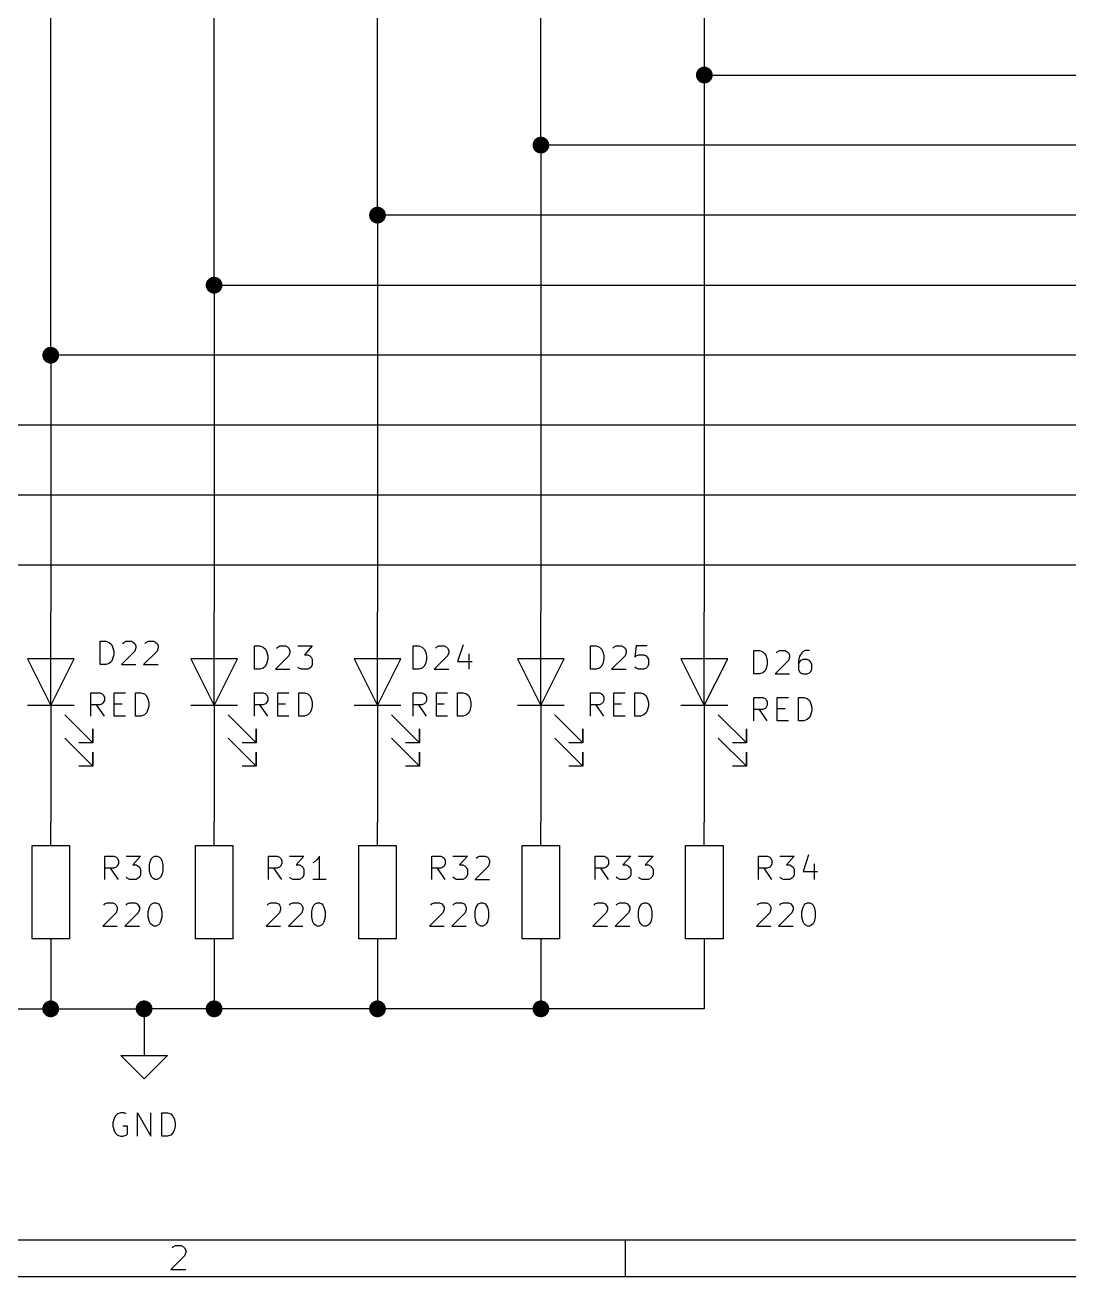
# Model space of a CAD drawing. Extents: x 0.4 to 11.3, y -7.9 to -0.4.
# Drawn here: x 3.045 to 5.281, y -7.874 to -5.193 of the extents above; entities that cross this region are included whole.
import ezdxf

# ---------------------------------------------------------------- set-up
doc = ezdxf.new("R2010")
doc.units = 0
doc.header["$MEASUREMENT"] = 0
for name, color, linetype in [('CYAN2', 4, 'CONTINUOUS'), ('GREEN3', 91, 'CONTINUOUS'), ('RED2', 1, 'CONTINUOUS')]:
    doc.layers.add(name, color=color, linetype=linetype)

msp = doc.modelspace()

# ---------------------------------------------------------------- linework, layer by layer
at = {"layer": 'CYAN2', "linetype": 'CONTINUOUS'}
for p, q in [((3.2063, -6.5628), (3.2063, -6.5128)), ((3.2063, -6.5128), (3.2182, -6.5128)), ((3.2182, -6.5128), (3.2253, -6.5152)), ((3.2253, -6.5152), (3.2301, -6.5199)), ((3.2539, -6.5176), (3.2563, -6.5152)), ((3.2563, -6.5152), (3.261, -6.5128)), ((3.261, -6.5128), (3.2729, -6.5128)), ((3.2729, -6.5128), (3.2777, -6.5152)), ((3.2777, -6.5152), (3.2801, -6.5176)), ((3.3015, -6.5176), (3.3039, -6.5152)), ((3.3039, -6.5152), (3.3087, -6.5128)), ((3.3087, -6.5128), (3.3206, -6.5128)), ((3.3206, -6.5128), (3.3253, -6.5152)), ((3.3253, -6.5152), (3.3277, -6.5176)), ((3.2301, -6.5199), (3.2325, -6.5247)), ((3.2325, -6.5247), (3.2349, -6.5342)), ((3.2349, -6.5414), (3.2325, -6.5509)), ((3.2349, -6.5342), (3.2349, -6.5414)), ((3.2801, -6.5342), (3.2515, -6.5628)), ((3.2801, -6.5176), (3.2825, -6.5223)), ((3.2825, -6.5271), (3.2801, -6.5342)), ((3.2825, -6.5223), (3.2825, -6.5271)), ((3.3277, -6.5342), (3.2991, -6.5628)), ((3.3277, -6.5176), (3.3301, -6.5223)), ((3.3301, -6.5271), (3.3277, -6.5342)), ((3.3301, -6.5223), (3.3301, -6.5271)), ((3.5363, -6.5728), (3.5363, -6.5228)), ((3.5363, -6.5228), (3.5482, -6.5228)), ((3.5482, -6.5228), (3.5553, -6.5252)), ((3.5553, -6.5252), (3.5601, -6.5299)), ((3.5601, -6.5299), (3.5625, -6.5347)), ((3.5625, -6.5347), (3.5649, -6.5442)), ((3.5839, -6.5276), (3.5863, -6.5252)), ((3.5863, -6.5252), (3.591, -6.5228)), ((3.591, -6.5228), (3.6029, -6.5228)), ((3.6029, -6.5228), (3.6077, -6.5252)), ((3.6077, -6.5252), (3.6101, -6.5276)), ((3.6101, -6.5276), (3.6125, -6.5323)), ((3.6125, -6.5371), (3.6101, -6.5442)), ((3.6125, -6.5323), (3.6125, -6.5371)), ((3.6291, -6.5228), (3.6601, -6.5228)), ((3.6601, -6.5228), (3.6434, -6.5418)), ((3.6434, -6.5418), (3.6506, -6.5418)), ((3.6506, -6.5418), (3.6553, -6.5442)), ((3.8763, -6.5728), (3.8763, -6.5228)), ((3.8763, -6.5228), (3.8882, -6.5228)), ((3.8882, -6.5228), (3.8953, -6.5252)), ((3.8953, -6.5252), (3.9001, -6.5299)), ((3.9001, -6.5299), (3.9025, -6.5347)), ((3.9025, -6.5347), (3.9049, -6.5442)), ((3.9239, -6.5276), (3.9263, -6.5252)), ((3.9263, -6.5252), (3.931, -6.5228)), ((3.931, -6.5228), (3.9429, -6.5228)), ((3.9429, -6.5228), (3.9477, -6.5252)), ((3.9477, -6.5252), (3.9501, -6.5276)), ((3.9501, -6.5276), (3.9525, -6.5323)), ((3.9525, -6.5371), (3.9501, -6.5442)), ((3.9525, -6.5323), (3.9525, -6.5371)), ((3.9834, -6.5204), (3.9715, -6.5561)), ((3.9953, -6.5395), (3.9953, -6.5728)), ((4.2563, -6.5728), (4.2563, -6.5228)), ((4.2563, -6.5228), (4.2682, -6.5228)), ((4.2682, -6.5228), (4.2753, -6.5252)), ((4.2753, -6.5252), (4.2801, -6.5299)), ((4.2801, -6.5299), (4.2825, -6.5347)), ((4.2825, -6.5347), (4.2849, -6.5442)), ((4.3039, -6.5276), (4.3063, -6.5252)), ((4.3063, -6.5252), (4.311, -6.5228)), ((4.311, -6.5228), (4.3229, -6.5228)), ((4.3229, -6.5228), (4.3277, -6.5252)), ((4.3277, -6.5252), (4.3301, -6.5276)), ((4.3301, -6.5276), (4.3325, -6.5323)), ((4.3325, -6.5371), (4.3301, -6.5442)), ((4.3325, -6.5323), (4.3325, -6.5371)), ((4.3539, -6.5228), (4.3515, -6.5466)), ((4.3777, -6.5228), (4.3539, -6.5228)), ((4.3539, -6.5442), (4.3587, -6.5418)), ((4.3587, -6.5418), (4.3706, -6.5418)), ((4.3706, -6.5418), (4.3753, -6.5442)), ((4.6063, -6.5828), (4.6063, -6.5328)), ((4.6063, -6.5328), (4.6182, -6.5328)), ((4.6182, -6.5328), (4.6253, -6.5352)), ((4.6253, -6.5352), (4.6301, -6.5399)), ((4.6301, -6.5399), (4.6325, -6.5447)), ((4.6539, -6.5376), (4.6563, -6.5352)), ((4.6563, -6.5352), (4.661, -6.5328)), ((4.661, -6.5328), (4.6729, -6.5328)), ((4.6729, -6.5328), (4.6777, -6.5352)), ((4.6777, -6.5352), (4.6801, -6.5376)), ((4.6801, -6.5376), (4.6825, -6.5423)), ((4.6825, -6.5423), (4.6825, -6.5471)), ((4.7087, -6.5376), (4.7039, -6.5447)), ((4.711, -6.5352), (4.7087, -6.5376)), ((4.7158, -6.5328), (4.711, -6.5352)), ((4.7253, -6.5328), (4.7158, -6.5328)), ((3.2182, -6.5628), (3.2063, -6.5628)), ((3.2253, -6.5604), (3.2182, -6.5628)), ((3.2301, -6.5557), (3.2253, -6.5604)), ((3.2325, -6.5509), (3.2301, -6.5557)), ((3.2515, -6.5628), (3.2825, -6.5628)), ((3.2991, -6.5628), (3.3301, -6.5628)), ((3.5601, -6.5657), (3.5553, -6.5704)), ((3.5625, -6.5609), (3.5601, -6.5657)), ((3.5649, -6.5514), (3.5625, -6.5609)), ((3.5649, -6.5442), (3.5649, -6.5514)), ((3.6101, -6.5442), (3.5815, -6.5728)), ((3.6315, -6.5704), (3.6291, -6.568)), ((3.6553, -6.5442), (3.6577, -6.5466)), ((3.6577, -6.568), (3.6553, -6.5704)), ((3.6577, -6.5466), (3.6601, -6.5514)), ((3.6601, -6.5633), (3.6577, -6.568)), ((3.6601, -6.5514), (3.6601, -6.5633)), ((3.9001, -6.5657), (3.8953, -6.5704)), ((3.9025, -6.5609), (3.9001, -6.5657)), ((3.9049, -6.5514), (3.9025, -6.5609)), ((3.9049, -6.5442), (3.9049, -6.5514)), ((3.9501, -6.5442), (3.9215, -6.5728)), ((3.9715, -6.5561), (4.0025, -6.5561)), ((4.2801, -6.5657), (4.2753, -6.5704)), ((4.2825, -6.5609), (4.2801, -6.5657)), ((4.2849, -6.5514), (4.2825, -6.5609)), ((4.2849, -6.5442), (4.2849, -6.5514)), ((4.3301, -6.5442), (4.3015, -6.5728)), ((4.3515, -6.5466), (4.3539, -6.5442)), ((4.3539, -6.5704), (4.3515, -6.568)), ((4.3753, -6.5442), (4.3777, -6.5466)), ((4.3777, -6.568), (4.3753, -6.5704)), ((4.3777, -6.5466), (4.3801, -6.5514)), ((4.3801, -6.5633), (4.3777, -6.568)), ((4.3801, -6.5514), (4.3801, -6.5633)), ((4.6325, -6.5447), (4.6349, -6.5542)), ((4.6349, -6.5614), (4.6325, -6.5709)), ((4.6349, -6.5542), (4.6349, -6.5614)), ((4.6801, -6.5542), (4.6515, -6.5828)), ((4.6825, -6.5471), (4.6801, -6.5542)), ((4.7039, -6.5447), (4.7015, -6.5542)), ((4.7015, -6.5542), (4.7015, -6.5733)), ((4.7039, -6.5566), (4.7015, -6.5614)), ((4.7063, -6.5542), (4.7039, -6.5566)), ((4.711, -6.5518), (4.7063, -6.5542)), ((4.7206, -6.5518), (4.711, -6.5518)), ((4.7253, -6.5542), (4.7206, -6.5518)), ((4.7277, -6.5566), (4.7253, -6.5542)), ((4.7301, -6.5614), (4.7277, -6.5566)), ((4.7301, -6.5733), (4.7301, -6.5614)), ((3.5482, -6.5728), (3.5363, -6.5728)), ((3.5553, -6.5704), (3.5482, -6.5728)), ((3.5815, -6.5728), (3.6125, -6.5728)), ((3.6363, -6.5728), (3.6315, -6.5704)), ((3.6506, -6.5728), (3.6363, -6.5728)), ((3.6553, -6.5704), (3.6506, -6.5728)), ((3.8882, -6.5728), (3.8763, -6.5728)), ((3.8953, -6.5704), (3.8882, -6.5728)), ((3.9215, -6.5728), (3.9525, -6.5728)), ((4.2682, -6.5728), (4.2563, -6.5728)), ((4.2753, -6.5704), (4.2682, -6.5728)), ((4.3015, -6.5728), (4.3325, -6.5728)), ((4.3587, -6.5728), (4.3539, -6.5704)), ((4.3706, -6.5728), (4.3587, -6.5728)), ((4.3753, -6.5704), (4.3706, -6.5728)), ((4.6182, -6.5828), (4.6063, -6.5828)), ((4.6253, -6.5804), (4.6182, -6.5828)), ((4.6301, -6.5757), (4.6253, -6.5804)), ((4.6325, -6.5709), (4.6301, -6.5757)), ((4.6515, -6.5828), (4.6825, -6.5828)), ((4.7015, -6.5733), (4.7039, -6.578)), ((4.7039, -6.578), (4.7063, -6.5804)), ((4.7063, -6.5804), (4.711, -6.5828)), ((4.711, -6.5828), (4.7206, -6.5828)), ((4.7206, -6.5828), (4.7253, -6.5804)), ((4.7253, -6.5804), (4.7277, -6.578)), ((4.7277, -6.578), (4.7301, -6.5733)), ((3.1863, -6.6728), (3.1863, -6.6228)), ((3.1863, -6.6228), (3.2053, -6.6228)), ((3.2053, -6.6228), (3.2101, -6.6252)), ((3.2363, -6.6728), (3.2363, -6.6228)), ((3.2363, -6.6228), (3.2601, -6.6228)), ((3.2815, -6.6728), (3.2815, -6.6228)), ((3.2815, -6.6228), (3.2934, -6.6228)), ((3.2934, -6.6228), (3.3006, -6.6252)), ((3.5363, -6.6728), (3.5363, -6.6228)), ((3.5363, -6.6228), (3.5553, -6.6228)), ((3.5553, -6.6228), (3.5601, -6.6252)), ((3.5863, -6.6728), (3.5863, -6.6228)), ((3.5863, -6.6228), (3.6101, -6.6228)), ((3.6315, -6.6728), (3.6315, -6.6228)), ((3.6315, -6.6228), (3.6434, -6.6228)), ((3.6434, -6.6228), (3.6506, -6.6252)), ((3.8763, -6.6728), (3.8763, -6.6228)), ((3.8763, -6.6228), (3.8953, -6.6228)), ((3.8953, -6.6228), (3.9001, -6.6252)), ((3.9263, -6.6728), (3.9263, -6.6228)), ((3.9263, -6.6228), (3.9501, -6.6228)), ((3.9715, -6.6728), (3.9715, -6.6228)), ((3.9715, -6.6228), (3.9834, -6.6228)), ((3.9834, -6.6228), (3.9906, -6.6252)), ((4.2563, -6.6728), (4.2563, -6.6228)), ((4.2563, -6.6228), (4.2753, -6.6228)), ((4.2753, -6.6228), (4.2801, -6.6252)), ((4.3063, -6.6728), (4.3063, -6.6228)), ((4.3063, -6.6228), (4.3301, -6.6228)), ((4.3515, -6.6728), (4.3515, -6.6228)), ((4.3515, -6.6228), (4.3634, -6.6228)), ((4.3634, -6.6228), (4.3706, -6.6252)), ((3.2053, -6.649), (3.1863, -6.649)), ((3.2149, -6.6728), (3.1982, -6.649)), ((3.2101, -6.6466), (3.2053, -6.649)), ((3.2101, -6.6252), (3.2125, -6.6276)), ((3.2125, -6.6442), (3.2101, -6.6466)), ((3.2125, -6.6276), (3.2149, -6.6323)), ((3.2149, -6.6395), (3.2125, -6.6442)), ((3.2149, -6.6323), (3.2149, -6.6395)), ((3.2363, -6.6466), (3.2529, -6.6466)), ((3.3006, -6.6252), (3.3053, -6.6299)), ((3.3053, -6.6299), (3.3077, -6.6347)), ((3.3077, -6.6347), (3.3101, -6.6442)), ((3.3101, -6.6442), (3.3101, -6.6514)), ((3.5553, -6.649), (3.5363, -6.649)), ((3.5649, -6.6728), (3.5482, -6.649)), ((3.5601, -6.6466), (3.5553, -6.649)), ((3.5601, -6.6252), (3.5625, -6.6276)), ((3.5625, -6.6442), (3.5601, -6.6466)), ((3.5625, -6.6276), (3.5649, -6.6323)), ((3.5649, -6.6395), (3.5625, -6.6442)), ((3.5649, -6.6323), (3.5649, -6.6395)), ((3.5863, -6.6466), (3.6029, -6.6466)), ((3.6506, -6.6252), (3.6553, -6.6299)), ((3.6553, -6.6299), (3.6577, -6.6347)), ((3.6577, -6.6347), (3.6601, -6.6442)), ((3.6601, -6.6442), (3.6601, -6.6514)), ((3.8953, -6.649), (3.8763, -6.649)), ((3.9049, -6.6728), (3.8882, -6.649)), ((3.9001, -6.6466), (3.8953, -6.649)), ((3.9001, -6.6252), (3.9025, -6.6276)), ((3.9025, -6.6442), (3.9001, -6.6466)), ((3.9025, -6.6276), (3.9049, -6.6323)), ((3.9049, -6.6395), (3.9025, -6.6442)), ((3.9049, -6.6323), (3.9049, -6.6395)), ((3.9263, -6.6466), (3.9429, -6.6466)), ((3.9906, -6.6252), (3.9953, -6.6299)), ((3.9953, -6.6299), (3.9977, -6.6347)), ((3.9977, -6.6347), (4.0001, -6.6442)), ((4.0001, -6.6442), (4.0001, -6.6514)), ((4.2753, -6.649), (4.2563, -6.649)), ((4.2849, -6.6728), (4.2682, -6.649)), ((4.2801, -6.6466), (4.2753, -6.649)), ((4.2801, -6.6252), (4.2825, -6.6276)), ((4.2825, -6.6442), (4.2801, -6.6466)), ((4.2825, -6.6276), (4.2849, -6.6323)), ((4.2849, -6.6395), (4.2825, -6.6442)), ((4.2849, -6.6323), (4.2849, -6.6395)), ((4.3063, -6.6466), (4.3229, -6.6466)), ((4.3706, -6.6252), (4.3753, -6.6299)), ((4.3753, -6.6299), (4.3777, -6.6347)), ((4.3777, -6.6347), (4.3801, -6.6442)), ((4.3801, -6.6442), (4.3801, -6.6514)), ((4.6063, -6.6828), (4.6063, -6.6328)), ((4.6063, -6.6328), (4.6253, -6.6328)), ((4.6253, -6.6328), (4.6301, -6.6352)), ((4.6301, -6.6352), (4.6325, -6.6376)), ((4.6325, -6.6376), (4.6349, -6.6423)), ((4.6349, -6.6495), (4.6325, -6.6542)), ((4.6349, -6.6423), (4.6349, -6.6495)), ((4.6563, -6.6828), (4.6563, -6.6328)), ((4.6563, -6.6328), (4.6801, -6.6328)), ((4.7015, -6.6828), (4.7015, -6.6328)), ((4.7015, -6.6328), (4.7134, -6.6328)), ((4.7134, -6.6328), (4.7206, -6.6352)), ((4.7206, -6.6352), (4.7253, -6.6399)), ((4.7253, -6.6399), (4.7277, -6.6447)), ((4.7277, -6.6447), (4.7301, -6.6542)), ((3.2601, -6.6728), (3.2363, -6.6728)), ((3.2934, -6.6728), (3.2815, -6.6728)), ((3.3006, -6.6704), (3.2934, -6.6728)), ((3.3053, -6.6657), (3.3006, -6.6704)), ((3.3077, -6.6609), (3.3053, -6.6657)), ((3.3101, -6.6514), (3.3077, -6.6609)), ((3.6101, -6.6728), (3.5863, -6.6728)), ((3.6434, -6.6728), (3.6315, -6.6728)), ((3.6506, -6.6704), (3.6434, -6.6728)), ((3.6553, -6.6657), (3.6506, -6.6704)), ((3.6577, -6.6609), (3.6553, -6.6657)), ((3.6601, -6.6514), (3.6577, -6.6609)), ((3.9501, -6.6728), (3.9263, -6.6728)), ((3.9834, -6.6728), (3.9715, -6.6728)), ((3.9906, -6.6704), (3.9834, -6.6728)), ((3.9953, -6.6657), (3.9906, -6.6704)), ((3.9977, -6.6609), (3.9953, -6.6657)), ((4.0001, -6.6514), (3.9977, -6.6609)), ((4.3301, -6.6728), (4.3063, -6.6728)), ((4.3634, -6.6728), (4.3515, -6.6728)), ((4.3706, -6.6704), (4.3634, -6.6728)), ((4.3753, -6.6657), (4.3706, -6.6704)), ((4.3777, -6.6609), (4.3753, -6.6657)), ((4.3801, -6.6514), (4.3777, -6.6609)), ((4.6253, -6.659), (4.6063, -6.659)), ((4.6349, -6.6828), (4.6182, -6.659)), ((4.6301, -6.6566), (4.6253, -6.659)), ((4.6325, -6.6542), (4.6301, -6.6566)), ((4.6563, -6.6566), (4.6729, -6.6566)), ((4.7253, -6.6757), (4.7206, -6.6804)), ((4.7277, -6.6709), (4.7253, -6.6757)), ((4.7301, -6.6614), (4.7277, -6.6709)), ((4.7301, -6.6542), (4.7301, -6.6614)), ((4.6801, -6.6828), (4.6563, -6.6828)), ((4.7134, -6.6828), (4.7015, -6.6828)), ((4.7206, -6.6804), (4.7134, -6.6828)), ((4.7234, -6.9704), (4.7115, -7.0061)), ((3.2163, -7.0228), (3.2163, -6.9728)), ((3.2163, -6.9728), (3.2353, -6.9728)), ((3.2353, -6.9728), (3.2401, -6.9752)), ((3.2401, -6.9966), (3.2353, -6.999)), ((3.2401, -6.9752), (3.2425, -6.9776)), ((3.2425, -6.9942), (3.2401, -6.9966)), ((3.2425, -6.9776), (3.2449, -6.9823)), ((3.2449, -6.9895), (3.2425, -6.9942)), ((3.2449, -6.9823), (3.2449, -6.9895)), ((3.2615, -6.9728), (3.2925, -6.9728)), ((3.2925, -6.9728), (3.2758, -6.9918)), ((3.2758, -6.9918), (3.2829, -6.9918)), ((3.2829, -6.9918), (3.2877, -6.9942)), ((3.2877, -6.9942), (3.2901, -6.9966)), ((3.2901, -6.9966), (3.2925, -7.0014)), ((3.3115, -6.9918), (3.3139, -6.9823)), ((3.3115, -7.0038), (3.3115, -6.9918)), ((3.3139, -6.9823), (3.3163, -6.9776)), ((3.3163, -6.9776), (3.3187, -6.9752)), ((3.3187, -6.9752), (3.3234, -6.9728)), ((3.3234, -6.9728), (3.3282, -6.9728)), ((3.3282, -6.9728), (3.3329, -6.9752)), ((3.3329, -6.9752), (3.3353, -6.9776)), ((3.3353, -6.9776), (3.3377, -6.9823)), ((3.3377, -6.9823), (3.3401, -6.9918)), ((3.3401, -6.9918), (3.3401, -7.0038)), ((3.5663, -7.0228), (3.5663, -6.9728)), ((3.5663, -6.9728), (3.5853, -6.9728)), ((3.5853, -6.9728), (3.5901, -6.9752)), ((3.5901, -6.9966), (3.5853, -6.999)), ((3.5901, -6.9752), (3.5925, -6.9776)), ((3.5925, -6.9942), (3.5901, -6.9966)), ((3.5925, -6.9776), (3.5949, -6.9823)), ((3.5949, -6.9895), (3.5925, -6.9942)), ((3.5949, -6.9823), (3.5949, -6.9895)), ((3.6115, -6.9728), (3.6425, -6.9728)), ((3.6425, -6.9728), (3.6258, -6.9918)), ((3.6258, -6.9918), (3.6329, -6.9918)), ((3.6329, -6.9918), (3.6377, -6.9942)), ((3.6377, -6.9942), (3.6401, -6.9966)), ((3.6401, -6.9966), (3.6425, -7.0014)), ((3.6663, -6.9847), (3.6615, -6.9871)), ((3.671, -6.9799), (3.6663, -6.9847)), ((3.6758, -6.9728), (3.671, -6.9799)), ((3.6758, -7.0228), (3.6758, -6.9728)), ((3.9163, -7.0228), (3.9163, -6.9728)), ((3.9163, -6.9728), (3.9353, -6.9728)), ((3.9353, -6.9728), (3.9401, -6.9752)), ((3.9401, -6.9966), (3.9353, -6.999)), ((3.9401, -6.9752), (3.9425, -6.9776)), ((3.9425, -6.9942), (3.9401, -6.9966)), ((3.9425, -6.9776), (3.9449, -6.9823)), ((3.9449, -6.9895), (3.9425, -6.9942)), ((3.9449, -6.9823), (3.9449, -6.9895)), ((3.9615, -6.9728), (3.9925, -6.9728)), ((3.9925, -6.9728), (3.9758, -6.9918)), ((3.9758, -6.9918), (3.9829, -6.9918)), ((3.9829, -6.9918), (3.9877, -6.9942)), ((3.9877, -6.9942), (3.9901, -6.9966)), ((3.9901, -6.9966), (3.9925, -7.0014)), ((4.0377, -6.9942), (4.0091, -7.0228)), ((4.0115, -6.9776), (4.0139, -6.9752)), ((4.0139, -6.9752), (4.0187, -6.9728)), ((4.0187, -6.9728), (4.0306, -6.9728)), ((4.0306, -6.9728), (4.0353, -6.9752)), ((4.0353, -6.9752), (4.0377, -6.9776)), ((4.0377, -6.9776), (4.0401, -6.9823)), ((4.0401, -6.9871), (4.0377, -6.9942)), ((4.0401, -6.9823), (4.0401, -6.9871)), ((4.2663, -7.0228), (4.2663, -6.9728)), ((4.2663, -6.9728), (4.2853, -6.9728)), ((4.2853, -6.9728), (4.2901, -6.9752)), ((4.2901, -6.9966), (4.2853, -6.999)), ((4.2901, -6.9752), (4.2925, -6.9776)), ((4.2925, -6.9942), (4.2901, -6.9966)), ((4.2925, -6.9776), (4.2949, -6.9823)), ((4.2949, -6.9895), (4.2925, -6.9942)), ((4.2949, -6.9823), (4.2949, -6.9895)), ((4.3115, -6.9728), (4.3425, -6.9728)), ((4.3425, -6.9728), (4.3258, -6.9918)), ((4.3258, -6.9918), (4.3329, -6.9918)), ((4.3329, -6.9918), (4.3377, -6.9942)), ((4.3377, -6.9942), (4.3401, -6.9966)), ((4.3401, -6.9966), (4.3425, -7.0014)), ((4.3591, -6.9728), (4.3901, -6.9728)), ((4.3901, -6.9728), (4.3734, -6.9918)), ((4.3734, -6.9918), (4.3806, -6.9918)), ((4.3806, -6.9918), (4.3853, -6.9942)), ((4.3853, -6.9942), (4.3877, -6.9966)), ((4.3877, -6.9966), (4.3901, -7.0014)), ((4.6163, -7.0228), (4.6163, -6.9728)), ((4.6163, -6.9728), (4.6353, -6.9728)), ((4.6353, -6.9728), (4.6401, -6.9752)), ((4.6401, -6.9966), (4.6353, -6.999)), ((4.6401, -6.9752), (4.6425, -6.9776)), ((4.6425, -6.9942), (4.6401, -6.9966)), ((4.6425, -6.9776), (4.6449, -6.9823)), ((4.6449, -6.9895), (4.6425, -6.9942)), ((4.6449, -6.9823), (4.6449, -6.9895)), ((4.6615, -6.9728), (4.6925, -6.9728)), ((4.6925, -6.9728), (4.6758, -6.9918)), ((4.6758, -6.9918), (4.6829, -6.9918)), ((4.6829, -6.9918), (4.6877, -6.9942)), ((4.6877, -6.9942), (4.6901, -6.9966)), ((4.6901, -6.9966), (4.6925, -7.0014)), ((4.7353, -6.9895), (4.7353, -7.0228)), ((3.2353, -6.999), (3.2163, -6.999)), ((3.2449, -7.0228), (3.2282, -6.999)), ((3.2639, -7.0204), (3.2615, -7.018)), ((3.2687, -7.0228), (3.2639, -7.0204)), ((3.2829, -7.0228), (3.2687, -7.0228)), ((3.2877, -7.0204), (3.2829, -7.0228)), ((3.2901, -7.018), (3.2877, -7.0204)), ((3.2925, -7.0133), (3.2901, -7.018)), ((3.2925, -7.0014), (3.2925, -7.0133)), ((3.3139, -7.0133), (3.3115, -7.0038)), ((3.3163, -7.018), (3.3139, -7.0133)), ((3.3187, -7.0204), (3.3163, -7.018)), ((3.3234, -7.0228), (3.3187, -7.0204)), ((3.3282, -7.0228), (3.3234, -7.0228)), ((3.3329, -7.0204), (3.3282, -7.0228)), ((3.3353, -7.018), (3.3329, -7.0204)), ((3.3377, -7.0133), (3.3353, -7.018)), ((3.3401, -7.0038), (3.3377, -7.0133)), ((3.5853, -6.999), (3.5663, -6.999)), ((3.5949, -7.0228), (3.5782, -6.999)), ((3.6139, -7.0204), (3.6115, -7.018)), ((3.6187, -7.0228), (3.6139, -7.0204)), ((3.6329, -7.0228), (3.6187, -7.0228)), ((3.6377, -7.0204), (3.6329, -7.0228)), ((3.6401, -7.018), (3.6377, -7.0204)), ((3.6425, -7.0133), (3.6401, -7.018)), ((3.6425, -7.0014), (3.6425, -7.0133)), ((3.6901, -7.0228), (3.6615, -7.0228)), ((3.9353, -6.999), (3.9163, -6.999)), ((3.9449, -7.0228), (3.9282, -6.999)), ((3.9639, -7.0204), (3.9615, -7.018)), ((3.9687, -7.0228), (3.9639, -7.0204)), ((3.9829, -7.0228), (3.9687, -7.0228)), ((3.9877, -7.0204), (3.9829, -7.0228)), ((3.9901, -7.018), (3.9877, -7.0204)), ((3.9925, -7.0133), (3.9901, -7.018)), ((3.9925, -7.0014), (3.9925, -7.0133)), ((4.0091, -7.0228), (4.0401, -7.0228)), ((4.2853, -6.999), (4.2663, -6.999)), ((4.2949, -7.0228), (4.2782, -6.999)), ((4.3139, -7.0204), (4.3115, -7.018)), ((4.3187, -7.0228), (4.3139, -7.0204)), ((4.3329, -7.0228), (4.3187, -7.0228)), ((4.3377, -7.0204), (4.3329, -7.0228)), ((4.3401, -7.018), (4.3377, -7.0204)), ((4.3425, -7.0133), (4.3401, -7.018)), ((4.3425, -7.0014), (4.3425, -7.0133)), ((4.3615, -7.0204), (4.3591, -7.018)), ((4.3663, -7.0228), (4.3615, -7.0204)), ((4.3806, -7.0228), (4.3663, -7.0228)), ((4.3853, -7.0204), (4.3806, -7.0228)), ((4.3877, -7.018), (4.3853, -7.0204)), ((4.3901, -7.0133), (4.3877, -7.018)), ((4.3901, -7.0014), (4.3901, -7.0133)), ((4.6353, -6.999), (4.6163, -6.999)), ((4.6449, -7.0228), (4.6282, -6.999)), ((4.6639, -7.0204), (4.6615, -7.018)), ((4.6687, -7.0228), (4.6639, -7.0204)), ((4.6829, -7.0228), (4.6687, -7.0228)), ((4.6877, -7.0204), (4.6829, -7.0228)), ((4.6901, -7.018), (4.6877, -7.0204)), ((4.6925, -7.0133), (4.6901, -7.018)), ((4.6925, -7.0014), (4.6925, -7.0133)), ((4.7115, -7.0061), (4.7425, -7.0061)), ((3.2139, -7.0776), (3.2163, -7.0752)), ((3.2163, -7.0752), (3.221, -7.0728)), ((3.221, -7.0728), (3.2329, -7.0728)), ((3.2329, -7.0728), (3.2377, -7.0752)), ((3.2377, -7.0752), (3.2401, -7.0776)), ((3.2401, -7.0776), (3.2425, -7.0823)), ((3.2615, -7.0776), (3.2639, -7.0752)), ((3.2639, -7.0752), (3.2687, -7.0728)), ((3.2687, -7.0728), (3.2806, -7.0728)), ((3.2806, -7.0728), (3.2853, -7.0752)), ((3.2853, -7.0752), (3.2877, -7.0776)), ((3.2877, -7.0776), (3.2901, -7.0823)), ((3.3115, -7.0823), (3.3139, -7.0776)), ((3.3139, -7.0776), (3.3163, -7.0752)), ((3.3163, -7.0752), (3.321, -7.0728)), ((3.321, -7.0728), (3.3258, -7.0728)), ((3.3258, -7.0728), (3.3306, -7.0752)), ((3.3306, -7.0752), (3.3329, -7.0776)), ((3.3329, -7.0776), (3.3353, -7.0823)), ((3.5639, -7.0776), (3.5663, -7.0752)), ((3.5663, -7.0752), (3.571, -7.0728)), ((3.571, -7.0728), (3.5829, -7.0728)), ((3.5829, -7.0728), (3.5877, -7.0752)), ((3.5877, -7.0752), (3.5901, -7.0776)), ((3.5901, -7.0776), (3.5925, -7.0823)), ((3.6115, -7.0776), (3.6139, -7.0752)), ((3.6139, -7.0752), (3.6187, -7.0728)), ((3.6187, -7.0728), (3.6306, -7.0728)), ((3.6306, -7.0728), (3.6353, -7.0752)), ((3.6353, -7.0752), (3.6377, -7.0776)), ((3.6377, -7.0776), (3.6401, -7.0823)), ((3.6615, -7.0823), (3.6639, -7.0776)), ((3.6639, -7.0776), (3.6663, -7.0752)), ((3.6663, -7.0752), (3.671, -7.0728)), ((3.671, -7.0728), (3.6758, -7.0728)), ((3.6758, -7.0728), (3.6806, -7.0752)), ((3.6806, -7.0752), (3.6829, -7.0776)), ((3.6829, -7.0776), (3.6853, -7.0823)), ((3.9139, -7.0776), (3.9163, -7.0752)), ((3.9163, -7.0752), (3.921, -7.0728)), ((3.921, -7.0728), (3.9329, -7.0728)), ((3.9329, -7.0728), (3.9377, -7.0752)), ((3.9377, -7.0752), (3.9401, -7.0776)), ((3.9401, -7.0776), (3.9425, -7.0823)), ((3.9615, -7.0776), (3.9639, -7.0752)), ((3.9639, -7.0752), (3.9687, -7.0728)), ((3.9687, -7.0728), (3.9806, -7.0728)), ((3.9806, -7.0728), (3.9853, -7.0752)), ((3.9853, -7.0752), (3.9877, -7.0776)), ((3.9877, -7.0776), (3.9901, -7.0823)), ((4.0115, -7.0823), (4.0139, -7.0776)), ((4.0139, -7.0776), (4.0163, -7.0752)), ((4.0163, -7.0752), (4.021, -7.0728)), ((4.021, -7.0728), (4.0258, -7.0728)), ((4.0258, -7.0728), (4.0306, -7.0752)), ((4.0306, -7.0752), (4.0329, -7.0776)), ((4.0329, -7.0776), (4.0353, -7.0823)), ((4.2639, -7.0776), (4.2663, -7.0752)), ((4.2663, -7.0752), (4.271, -7.0728)), ((4.271, -7.0728), (4.2829, -7.0728)), ((4.2829, -7.0728), (4.2877, -7.0752)), ((4.2877, -7.0752), (4.2901, -7.0776)), ((4.2901, -7.0776), (4.2925, -7.0823)), ((4.3115, -7.0776), (4.3139, -7.0752)), ((4.3139, -7.0752), (4.3187, -7.0728)), ((4.3187, -7.0728), (4.3306, -7.0728)), ((4.3306, -7.0728), (4.3353, -7.0752)), ((4.3353, -7.0752), (4.3377, -7.0776)), ((4.3377, -7.0776), (4.3401, -7.0823)), ((4.3615, -7.0823), (4.3639, -7.0776)), ((4.3639, -7.0776), (4.3663, -7.0752)), ((4.3663, -7.0752), (4.371, -7.0728)), ((4.371, -7.0728), (4.3758, -7.0728)), ((4.3758, -7.0728), (4.3806, -7.0752)), ((4.3806, -7.0752), (4.3829, -7.0776)), ((4.3829, -7.0776), (4.3853, -7.0823)), ((4.6139, -7.0776), (4.6163, -7.0752)), ((4.6163, -7.0752), (4.621, -7.0728)), ((4.621, -7.0728), (4.6329, -7.0728)), ((4.6329, -7.0728), (4.6377, -7.0752)), ((4.6377, -7.0752), (4.6401, -7.0776)), ((4.6401, -7.0776), (4.6425, -7.0823)), ((4.6615, -7.0776), (4.6639, -7.0752)), ((4.6639, -7.0752), (4.6687, -7.0728)), ((4.6687, -7.0728), (4.6806, -7.0728)), ((4.6806, -7.0728), (4.6853, -7.0752)), ((4.6853, -7.0752), (4.6877, -7.0776)), ((4.6877, -7.0776), (4.6901, -7.0823)), ((4.7115, -7.0823), (4.7139, -7.0776)), ((4.7139, -7.0776), (4.7163, -7.0752)), ((4.7163, -7.0752), (4.721, -7.0728)), ((4.721, -7.0728), (4.7258, -7.0728)), ((4.7258, -7.0728), (4.7306, -7.0752)), ((4.7306, -7.0752), (4.7329, -7.0776)), ((4.7329, -7.0776), (4.7353, -7.0823)), ((3.2401, -7.0942), (3.2115, -7.1228)), ((3.2425, -7.0871), (3.2401, -7.0942)), ((3.2425, -7.0823), (3.2425, -7.0871)), ((3.2877, -7.0942), (3.2591, -7.1228)), ((3.2901, -7.0871), (3.2877, -7.0942)), ((3.2901, -7.0823), (3.2901, -7.0871)), ((3.3091, -7.0918), (3.3115, -7.0823)), ((3.3091, -7.1038), (3.3091, -7.0918)), ((3.3115, -7.1133), (3.3091, -7.1038)), ((3.3353, -7.0823), (3.3377, -7.0918)), ((3.3377, -7.1038), (3.3353, -7.1133)), ((3.3377, -7.0918), (3.3377, -7.1038)), ((3.5901, -7.0942), (3.5615, -7.1228)), ((3.5925, -7.0871), (3.5901, -7.0942)), ((3.5925, -7.0823), (3.5925, -7.0871)), ((3.6377, -7.0942), (3.6091, -7.1228)), ((3.6401, -7.0871), (3.6377, -7.0942)), ((3.6401, -7.0823), (3.6401, -7.0871)), ((3.6591, -7.0918), (3.6615, -7.0823)), ((3.6591, -7.1038), (3.6591, -7.0918)), ((3.6615, -7.1133), (3.6591, -7.1038)), ((3.6853, -7.0823), (3.6877, -7.0918)), ((3.6877, -7.1038), (3.6853, -7.1133)), ((3.6877, -7.0918), (3.6877, -7.1038)), ((3.9401, -7.0942), (3.9115, -7.1228)), ((3.9425, -7.0871), (3.9401, -7.0942)), ((3.9425, -7.0823), (3.9425, -7.0871)), ((3.9877, -7.0942), (3.9591, -7.1228)), ((3.9901, -7.0871), (3.9877, -7.0942)), ((3.9901, -7.0823), (3.9901, -7.0871)), ((4.0091, -7.0918), (4.0115, -7.0823)), ((4.0091, -7.1038), (4.0091, -7.0918)), ((4.0115, -7.1133), (4.0091, -7.1038)), ((4.0353, -7.0823), (4.0377, -7.0918)), ((4.0377, -7.1038), (4.0353, -7.1133)), ((4.0377, -7.0918), (4.0377, -7.1038)), ((4.2901, -7.0942), (4.2615, -7.1228)), ((4.2925, -7.0871), (4.2901, -7.0942)), ((4.2925, -7.0823), (4.2925, -7.0871)), ((4.3377, -7.0942), (4.3091, -7.1228)), ((4.3401, -7.0871), (4.3377, -7.0942)), ((4.3401, -7.0823), (4.3401, -7.0871)), ((4.3591, -7.0918), (4.3615, -7.0823)), ((4.3591, -7.1038), (4.3591, -7.0918)), ((4.3615, -7.1133), (4.3591, -7.1038)), ((4.3853, -7.0823), (4.3877, -7.0918)), ((4.3877, -7.1038), (4.3853, -7.1133)), ((4.3877, -7.0918), (4.3877, -7.1038)), ((4.6401, -7.0942), (4.6115, -7.1228)), ((4.6425, -7.0871), (4.6401, -7.0942)), ((4.6425, -7.0823), (4.6425, -7.0871)), ((4.6877, -7.0942), (4.6591, -7.1228)), ((4.6901, -7.0871), (4.6877, -7.0942)), ((4.6901, -7.0823), (4.6901, -7.0871)), ((4.7091, -7.0918), (4.7115, -7.0823)), ((4.7091, -7.1038), (4.7091, -7.0918)), ((4.7115, -7.1133), (4.7091, -7.1038)), ((4.7353, -7.0823), (4.7377, -7.0918)), ((4.7377, -7.1038), (4.7353, -7.1133)), ((4.7377, -7.0918), (4.7377, -7.1038)), ((3.2115, -7.1228), (3.2425, -7.1228)), ((3.2591, -7.1228), (3.2901, -7.1228)), ((3.3139, -7.118), (3.3115, -7.1133)), ((3.3163, -7.1204), (3.3139, -7.118)), ((3.321, -7.1228), (3.3163, -7.1204)), ((3.3258, -7.1228), (3.321, -7.1228)), ((3.3306, -7.1204), (3.3258, -7.1228)), ((3.3329, -7.118), (3.3306, -7.1204)), ((3.3353, -7.1133), (3.3329, -7.118)), ((3.5615, -7.1228), (3.5925, -7.1228)), ((3.6091, -7.1228), (3.6401, -7.1228)), ((3.6639, -7.118), (3.6615, -7.1133)), ((3.6663, -7.1204), (3.6639, -7.118)), ((3.671, -7.1228), (3.6663, -7.1204)), ((3.6758, -7.1228), (3.671, -7.1228)), ((3.6806, -7.1204), (3.6758, -7.1228)), ((3.6829, -7.118), (3.6806, -7.1204)), ((3.6853, -7.1133), (3.6829, -7.118)), ((3.9115, -7.1228), (3.9425, -7.1228)), ((3.9591, -7.1228), (3.9901, -7.1228)), ((4.0139, -7.118), (4.0115, -7.1133)), ((4.0163, -7.1204), (4.0139, -7.118)), ((4.021, -7.1228), (4.0163, -7.1204)), ((4.0258, -7.1228), (4.021, -7.1228)), ((4.0306, -7.1204), (4.0258, -7.1228)), ((4.0329, -7.118), (4.0306, -7.1204)), ((4.0353, -7.1133), (4.0329, -7.118)), ((4.2615, -7.1228), (4.2925, -7.1228)), ((4.3091, -7.1228), (4.3401, -7.1228)), ((4.3639, -7.118), (4.3615, -7.1133)), ((4.3663, -7.1204), (4.3639, -7.118)), ((4.371, -7.1228), (4.3663, -7.1204)), ((4.3758, -7.1228), (4.371, -7.1228)), ((4.3806, -7.1204), (4.3758, -7.1228)), ((4.3829, -7.118), (4.3806, -7.1204)), ((4.3853, -7.1133), (4.3829, -7.118)), ((4.6115, -7.1228), (4.6425, -7.1228)), ((4.6591, -7.1228), (4.6901, -7.1228)), ((4.7139, -7.118), (4.7115, -7.1133)), ((4.7163, -7.1204), (4.7139, -7.118)), ((4.721, -7.1228), (4.7163, -7.1204)), ((4.7258, -7.1228), (4.721, -7.1228)), ((4.7306, -7.1204), (4.7258, -7.1228)), ((4.7329, -7.118), (4.7306, -7.1204)), ((4.7353, -7.1133), (4.7329, -7.118)), ((3.2357, -7.5347), (3.2333, -7.5442)), ((3.2381, -7.5299), (3.2357, -7.5347)), ((3.2429, -7.5252), (3.2381, -7.5299)), ((3.25, -7.5228), (3.2429, -7.5252)), ((3.2571, -7.5228), (3.25, -7.5228)), ((3.2619, -7.5252), (3.2571, -7.5228)), ((3.2857, -7.5728), (3.2857, -7.5228)), ((3.2857, -7.5228), (3.3143, -7.5728)), ((3.3143, -7.5728), (3.3143, -7.5228)), ((3.3381, -7.5728), (3.3381, -7.5228)), ((3.3381, -7.5228), (3.35, -7.5228)), ((3.35, -7.5228), (3.3571, -7.5252)), ((3.3571, -7.5252), (3.3619, -7.5299)), ((3.3619, -7.5299), (3.3643, -7.5347)), ((3.3643, -7.5347), (3.3667, -7.5442)), ((3.2333, -7.5442), (3.2333, -7.5514)), ((3.2333, -7.5514), (3.2357, -7.5609)), ((3.2357, -7.5609), (3.2381, -7.5657)), ((3.2643, -7.5514), (3.2548, -7.5514)), ((3.2643, -7.568), (3.2643, -7.5514)), ((3.3643, -7.5609), (3.3619, -7.5657)), ((3.3667, -7.5514), (3.3643, -7.5609)), ((3.3667, -7.5442), (3.3667, -7.5514)), ((3.2381, -7.5657), (3.2429, -7.5704)), ((3.2429, -7.5704), (3.25, -7.5728)), ((3.25, -7.5728), (3.2548, -7.5728)), ((3.2548, -7.5728), (3.2619, -7.5704)), ((3.2619, -7.5704), (3.2643, -7.568)), ((3.35, -7.5728), (3.3381, -7.5728)), ((3.3571, -7.5704), (3.35, -7.5728)), ((3.3619, -7.5657), (3.3571, -7.5704))]:
    msp.add_line(p, q, dxfattribs=at)
at = {"layer": 'GREEN3', "linetype": 'CONTINUOUS'}
for p, q in [((4.5, -4.4), (4.5, -5.3)), ((4.15, -5.45), (4.15, -4.5)), ((3.8, -5.6), (3.8, -4.6)), ((3.45, -5.75), (3.45, -4.7)), ((3.1, -5.9), (3.1, -4.8)), ((4.5, -5.3), (6.2, -5.3)), ((4.5, -5.3), (4.5, -6.45)), ((4.15, -5.45), (4.15, -6.45)), ((6.2, -5.45), (4.15, -5.45)), ((6.2, -5.6), (3.8, -5.6)), ((3.8, -5.6), (3.8, -6.45)), ((3.45, -5.75), (3.45, -6.45)), ((3.45, -5.75), (6.2, -5.75)), ((6.2, -5.9), (3.1, -5.9)), ((3.1, -5.9), (3.1, -6.45)), ((6.2, -6.05), (2.8, -6.05)), ((6.2, -6.2), (2.5, -6.2)), ((6.2, -6.35), (2.2, -6.35)), ((3.1, -6.75), (3.1, -6.9)), ((3.45, -6.75), (3.45, -6.9)), ((3.8, -6.75), (3.8, -6.9)), ((4.15, -6.75), (4.15, -6.9)), ((4.5, -6.75), (4.5, -6.9)), ((3.1, -7.2), (3.1, -7.3)), ((3.45, -7.2), (3.45, -7.3)), ((3.8, -7.2), (3.8, -7.3)), ((4.15, -7.2), (4.15, -7.3)), ((4.5, -7.2), (4.5, -7.3)), ((2.8, -7.3), (3.1, -7.3)), ((3.1, -7.3), (3.3, -7.3)), ((3.3, -7.3), (3.3, -7.35)), ((3.45, -7.3), (3.3, -7.3)), ((3.8, -7.3), (3.45, -7.3)), ((4.15, -7.3), (3.8, -7.3)), ((4.5, -7.3), (4.15, -7.3))]:
    msp.add_line(p, q, dxfattribs=at)
at = {"layer": 'GREEN3', "const_width": 0.018}
for points in [[(4.491, -5.3, 1), (4.509, -5.3, 1)], [(4.141, -5.45, 1), (4.159, -5.45, 1)], [(3.791, -5.6, 1), (3.809, -5.6, 1)], [(3.441, -5.75, 1), (3.459, -5.75, 1)], [(3.091, -5.9, 1), (3.109, -5.9, 1)], [(3.091, -7.3, 1), (3.109, -7.3, 1)], [(3.291, -7.3, 1), (3.309, -7.3, 1)], [(3.441, -7.3, 1), (3.459, -7.3, 1)], [(3.791, -7.3, 1), (3.809, -7.3, 1)], [(4.141, -7.3, 1), (4.159, -7.3, 1)]]:
    msp.add_lwpolyline(points, format="xyb", close=True, dxfattribs=at)
at = {"layer": 'RED2', "linetype": 'CONTINUOUS'}
for p, q in [((3.1, -6.55), (3.1, -6.45)), ((3.45, -6.55), (3.45, -6.45)), ((3.8, -6.55), (3.8, -6.45)), ((4.15, -6.55), (4.15, -6.45)), ((4.5, -6.55), (4.5, -6.45)), ((3.15, -6.55), (3.05, -6.55)), ((3.05, -6.55), (3.1, -6.65)), ((3.1, -6.65), (3.1, -6.55)), ((3.1, -6.65), (3.15, -6.55)), ((3.5, -6.55), (3.4, -6.55)), ((3.4, -6.55), (3.45, -6.65)), ((3.45, -6.65), (3.45, -6.55)), ((3.45, -6.65), (3.5, -6.55)), ((3.85, -6.55), (3.75, -6.55)), ((3.75, -6.55), (3.8, -6.65)), ((3.8, -6.65), (3.8, -6.55)), ((3.8, -6.65), (3.85, -6.55)), ((4.2, -6.55), (4.1, -6.55)), ((4.1, -6.55), (4.15, -6.65)), ((4.15, -6.65), (4.15, -6.55)), ((4.15, -6.65), (4.2, -6.55)), ((4.55, -6.55), (4.45, -6.55)), ((4.45, -6.55), (4.5, -6.65)), ((4.5, -6.65), (4.5, -6.55)), ((4.5, -6.65), (4.55, -6.55)), ((3.15, -6.65), (3.05, -6.65)), ((3.1, -6.65), (3.1, -6.75)), ((3.5, -6.65), (3.4, -6.65)), ((3.45, -6.65), (3.45, -6.75)), ((3.85, -6.65), (3.75, -6.65)), ((3.8, -6.65), (3.8, -6.75)), ((4.2, -6.65), (4.1, -6.65)), ((4.15, -6.65), (4.15, -6.75)), ((4.55, -6.65), (4.45, -6.65)), ((4.5, -6.65), (4.5, -6.75)), ((3.13, -6.67), (3.19, -6.73)), ((3.48, -6.67), (3.54, -6.73)), ((3.83, -6.67), (3.89, -6.73)), ((4.18, -6.67), (4.24, -6.73)), ((4.53, -6.67), (4.59, -6.73)), ((3.19, -6.73), (3.19, -6.7)), ((3.19, -6.7), (3.19, -6.73)), ((3.54, -6.73), (3.54, -6.7)), ((3.54, -6.7), (3.54, -6.73)), ((3.89, -6.73), (3.89, -6.7)), ((3.89, -6.7), (3.89, -6.73)), ((4.24, -6.73), (4.24, -6.7)), ((4.24, -6.7), (4.24, -6.73)), ((4.59, -6.73), (4.59, -6.7)), ((4.59, -6.7), (4.59, -6.73)), ((3.13, -6.72), (3.19, -6.78)), ((3.19, -6.73), (3.16, -6.73)), ((3.48, -6.72), (3.54, -6.78)), ((3.54, -6.73), (3.51, -6.73)), ((3.83, -6.72), (3.89, -6.78)), ((3.89, -6.73), (3.86, -6.73)), ((4.18, -6.72), (4.24, -6.78)), ((4.24, -6.73), (4.21, -6.73)), ((4.53, -6.72), (4.59, -6.78)), ((4.59, -6.73), (4.56, -6.73)), ((3.19, -6.78), (3.19, -6.75)), ((3.19, -6.75), (3.19, -6.78)), ((3.54, -6.78), (3.54, -6.75)), ((3.54, -6.75), (3.54, -6.78)), ((3.89, -6.78), (3.89, -6.75)), ((3.89, -6.75), (3.89, -6.78)), ((4.24, -6.78), (4.24, -6.75)), ((4.24, -6.75), (4.24, -6.78)), ((4.59, -6.78), (4.59, -6.75)), ((4.59, -6.75), (4.59, -6.78)), ((3.19, -6.78), (3.16, -6.78)), ((3.54, -6.78), (3.51, -6.78)), ((3.89, -6.78), (3.86, -6.78)), ((4.24, -6.78), (4.21, -6.78)), ((4.59, -6.78), (4.56, -6.78)), ((3.1, -6.95), (3.1, -6.9)), ((3.45, -6.95), (3.45, -6.9)), ((3.8, -6.95), (3.8, -6.9)), ((4.15, -6.95), (4.15, -6.9)), ((4.5, -6.95), (4.5, -6.9)), ((3.06, -7.15), (3.06, -6.95)), ((3.06, -6.95), (3.14, -6.95)), ((3.14, -6.95), (3.14, -7.15)), ((3.41, -7.15), (3.41, -6.95)), ((3.41, -6.95), (3.49, -6.95)), ((3.49, -6.95), (3.49, -7.15)), ((3.76, -7.15), (3.76, -6.95)), ((3.76, -6.95), (3.84, -6.95)), ((3.84, -6.95), (3.84, -7.15)), ((4.11, -7.15), (4.11, -6.95)), ((4.11, -6.95), (4.19, -6.95)), ((4.19, -6.95), (4.19, -7.15)), ((4.46, -7.15), (4.46, -6.95)), ((4.46, -6.95), (4.54, -6.95)), ((4.54, -6.95), (4.54, -7.15)), ((3.14, -7.15), (3.06, -7.15)), ((3.1, -7.15), (3.1, -7.2)), ((3.49, -7.15), (3.41, -7.15)), ((3.45, -7.15), (3.45, -7.2)), ((3.84, -7.15), (3.76, -7.15)), ((3.8, -7.15), (3.8, -7.2)), ((4.19, -7.15), (4.11, -7.15)), ((4.15, -7.15), (4.15, -7.2)), ((4.54, -7.15), (4.46, -7.15)), ((4.5, -7.15), (4.5, -7.2)), ((3.3, -7.35), (3.3, -7.4)), ((3.3, -7.45), (3.25, -7.4)), ((3.25, -7.4), (3.3, -7.4)), ((3.3, -7.4), (3.35, -7.4)), ((3.35, -7.4), (3.3, -7.45)), ((11.2206, -7.7956), (0.4724, -7.7956)), ((4.3307, -7.7956), (4.3307, -7.8743)), ((3.3869, -7.8291), (3.3576, -7.8583)), ((3.3601, -7.812), (3.3625, -7.8096)), ((3.3625, -7.8096), (3.3674, -7.8071)), ((3.3674, -7.8071), (3.3796, -7.8071)), ((3.3796, -7.8071), (3.3845, -7.8096)), ((3.3845, -7.8096), (3.3869, -7.812)), ((3.3869, -7.812), (3.3893, -7.8169)), ((3.3893, -7.8217), (3.3869, -7.8291)), ((3.3893, -7.8169), (3.3893, -7.8217)), ((11.2993, -7.8743), (0.3937, -7.8743)), ((3.3576, -7.8583), (3.3893, -7.8583))]:
    msp.add_line(p, q, dxfattribs=at)

doc.saveas('drawing.dxf')
